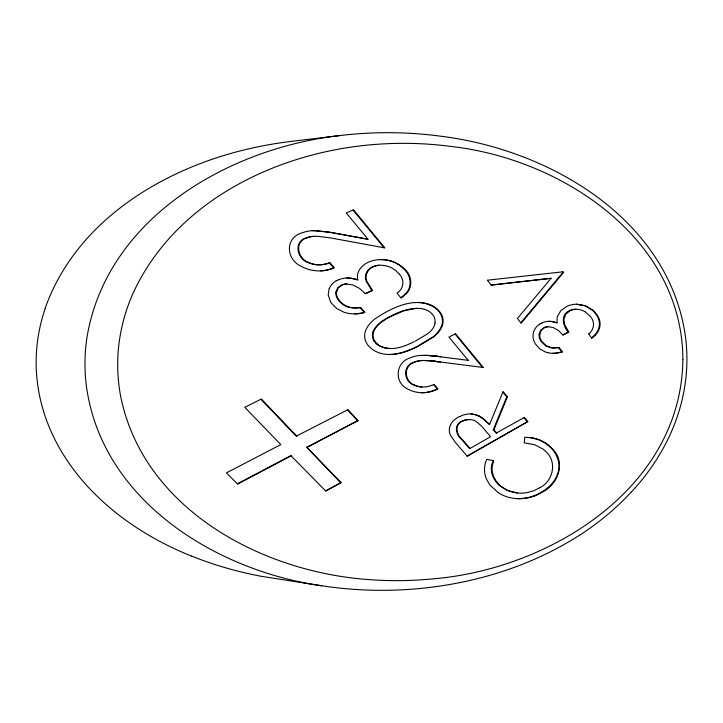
<?xml version="1.0" encoding="UTF-8"?>
<svg xmlns="http://www.w3.org/2000/svg" width="723" height="723" viewBox="0 0 723 723"><rect width="100%" height="100%" fill="white"/><g stroke="black" fill="none" stroke-linecap="round" stroke-linejoin="round"><path stroke-width="1.08" d="M539.15 334.288L540.587 330.294L544.012 327.609A7.022 4.058 0 0 1 547.564 326.706L548.151 326.742M539.828 334.288L541.265 330.294L544.69 327.609A7.022 4.058 0 0 1 548.242 326.706L552.978 327.483L558.057 330.239A24.519 14.153 0 0 1 558.59 330.637L563.018 335.129L568.829 331.993L564.699 324.654L563.832 319.421L565.856 314.08L570.293 310.556A10.149 5.865 0 0 1 572.092 309.878A9.11 5.26 0 0 1 575.987 309.263M335.915 292.11L337.704 287.718L341.816 284.898A8.793 5.079 0 0 1 346.154 284.003M336.584 292.092L338.382 287.7L342.494 284.88A8.793 5.079 0 0 1 346.823 283.976M435.056 322.937L434.975 323.497A29.751 17.18 0 0 1 434.442 325.449L434.089 326.281A31.776 18.346 0 0 1 432.752 328.622L431.215 330.538A37.867 21.862 0 0 1 427.655 333.764L415.237 341.175M557.614 473.927C561.057 465.151 557.804 455.174 551.513 448.567A46.462 26.823 0 0 0 550.51 447.501L545.287 443.172L539.213 439.991L532.2 437.939L524.762 437.225L524.247 442.847L534.631 444.708L542.919 449.028A35.174 20.307 0 0 1 545.504 451.279C557.55 461.382 553.267 481.292 539.683 487.799M45.088 308.54C75.852 220.795 164.094 167.682 251.098 148.314A249.471 144.031 0 0 1 291.08 141.419L339.873 135.562A236.593 136.593 0 0 1 367.962 133.177A233.493 134.803 0 0 1 439.864 136.096C548.64 149.254 668.043 218.21 685.314 335.526A521.129 300.867 0 0 1 681.563 402.078A509.435 294.116 0 0 1 676.132 419.927C666.47 446.687 650.799 471.062 631.513 491.893M486.823 459.349L493.628 460.732L492.218 465.901L492.11 470.718L493.231 475.617L495.607 480.325A42.558 24.573 0 0 0 496.059 480.976L498.563 484.03A35.996 20.777 0 0 0 500.18 485.603C507.329 491.902 517.451 494.243 526.751 492.688A17.659 10.194 0 0 0 527.112 492.625L533.502 490.854L539.466 487.926M557.487 474.252C554.794 481.861 548.739 487.79 541.952 491.92M450.339 425.323L450.031 426.109A33.366 19.268 0 0 0 449.489 428.161L449.444 428.477A35.174 20.307 0 0 0 449.616 432.887L449.751 433.357A31.767 18.337 0 0 0 450.293 434.93L455.119 442.151L467.302 456.294L527.79 421.572L524.383 417.424L496.141 433.131L493.267 429.733L506.76 396.8L502.883 392.101M478.888 416.15L483.154 418.897L489.552 424.573L503.1 391.568L507.429 396.828L493.936 429.769L496.809 433.167M329.155 288.45L328.197 294.812L330.447 301.708A35.174 20.307 0 0 0 331.369 303.118L336.954 308.694L344.058 312.264A20.172 11.649 0 0 0 344.952 312.544L347.573 313.204A18.31 10.574 0 0 0 350.022 313.619L351.694 313.791A18.075 10.438 0 0 0 353.186 313.872L356.828 313.791A19.774 11.414 0 0 0 358.445 313.646L361.88 313.131A21.609 12.472 0 0 0 362.946 312.905L364.482 312.535M486.859 459.259C484.039 465.061 483.714 472.002 486.046 478.03A51.857 29.941 0 0 0 486.489 479.096L489.471 484.256A52.11 30.086 0 0 0 490.23 485.26L498.319 492.734M520.804 322.829L562.856 272.454L563.533 272.435L562.386 271.821M563.533 272.435L521.129 323.244L517.424 318.518L551.116 278.292L491.152 285.052M594.433 335.228L594.089 335.589A41.536 23.986 0 0 1 592.499 337.117L591.541 337.921M595.11 335.228L594.767 335.589A42.124 24.32 0 0 1 592.86 337.388L591.803 338.265L588.694 333.999M588.82 333.872C594.08 329.833 595.228 321.934 590.682 316.882M397.343 292.978C403.705 288.793 404.844 279.629 399.34 274.216M397.108 293.186L401.012 298.03L402.051 297.27A45.856 26.48 0 0 0 404.844 294.921C413.402 288.378 412.218 275.318 404.302 268.793A38.527 22.241 0 0 0 402.304 266.941C395.689 261.365 386.76 258.951 378.21 259.711A20.136 11.622 0 0 0 369.896 261.581C364.645 263.534 359.801 267.411 358.012 272.878A30.52 17.623 0 0 0 357.614 274.351L357.37 276.954A33.475 19.331 0 0 0 357.424 277.921L357.722 279.891L355.21 279.313M400.768 297.731L401.78 296.972A44.374 25.621 0 0 0 404.166 294.93C412.734 288.405 411.532 275.346 403.624 268.82A38.509 22.232 0 0 0 401.627 266.968C395.535 261.853 387.474 259.358 379.557 259.629M543.163 491.622C558.581 483.859 566.01 461.446 552.182 448.612A46.48 26.832 0 0 0 551.179 447.537C545.015 441.147 536.204 437.749 527.419 437.307M542.801 491.857L539.638 493.664A37.361 21.573 0 0 1 538.436 494.279L534.749 495.861M580.271 534.695C535.752 563.524 484.193 580.551 431.739 587.193A234.08 135.147 0 0 1 369.724 590.14A235.671 136.06 0 0 1 321.798 585.775L261.328 576.321A264.826 152.896 0 0 1 191.595 556.041M539.738 324.13L541.97 322.946M541.554 492.146L538.969 493.61A37.352 21.563 0 0 1 537.767 494.216L534.08 495.806M467.049 456.014L527.79 421.572M462.187 421.003C453.448 424.256 455.689 434.912 461.744 439.593L469.372 448.405L470.049 448.45L490.574 436.728L481.518 426.019L475.969 421.346A10.592 6.118 0 0 0 470.772 419.629L468.423 419.575A10.086 5.82 0 0 0 462.223 421.03M325.513 490.809L341.111 482.621L306.733 447.23L340.443 482.566M341.111 482.621L325.784 491.089L290.854 455.607L237.397 483.795M562.819 334.866L568.829 331.993M336.285 280.849L338.888 279.647M306.733 447.23L357.984 420.587L347.998 409.652L296.204 436.204L260.958 399.259M291.514 455.653L237.668 484.067L226.371 472.905L280.822 444.591L244.736 407.275L261.383 399.042L296.873 436.24M307.392 447.275L357.984 420.587M417.849 346.073L432.779 337.045A49.86 28.784 0 0 0 435.4 334.803L435.951 334.27A49.281 28.45 0 0 0 437.469 332.643L439.629 329.751A45.441 26.236 0 0 0 440.28 328.676L441.256 326.715A39.702 22.919 0 0 0 442.259 323.317L442.277 323.145A40.94 23.642 0 0 0 442.431 320.84L442.268 318.924A35.653 20.587 0 0 0 441.762 316.719L441.392 315.734A36.43 21.03 0 0 0 439.322 312.056L438.183 310.682A30.728 17.741 0 0 0 436.466 308.956C417.487 294.514 392.237 307.383 375.246 318.68A53.068 30.637 0 0 0 372.896 320.623L371.857 321.599A48.36 27.926 0 0 0 370.185 323.344L368.757 325.088A47.239 27.275 0 0 0 367.537 326.823L366.85 327.98A44.654 25.784 0 0 0 365.748 330.284L365.54 330.854A42.567 24.573 0 0 0 364.699 334.677L364.663 335.436A41.627 24.031 0 0 0 364.826 338.039L364.853 338.219A39.901 23.037 0 0 0 365.504 340.714L365.639 341.057A36.828 21.265 0 0 0 368.143 345.422C381.003 360.081 403.027 354.369 417.93 346.371M418.527 346.073L433.457 337.045A49.878 28.803 0 0 0 436.077 334.803L436.629 334.27A49.309 28.468 0 0 0 438.147 332.643L440.307 329.751A45.468 26.254 0 0 0 440.958 328.676L441.934 326.706A39.729 22.937 0 0 0 442.937 323.317L442.955 323.136A40.976 23.651 0 0 0 443.109 320.831L442.946 318.915A35.68 20.606 0 0 0 442.44 316.719L442.069 315.725A36.457 21.048 0 0 0 440 312.047L438.861 310.673A30.746 17.75 0 0 0 437.144 308.947C431.712 304.166 424.265 302.295 417.153 302.476M414.234 341.681L410.284 343.533M417.451 346.272C408.775 350.664 398.409 354.586 389.101 354.487M459.846 416.394L457.641 417.569A28.504 16.457 0 0 0 450.375 425.323M462.865 421.039C454.116 424.293 456.358 434.948 462.413 439.638L470.049 448.45M436.999 389.037L435.201 389.878A25.974 14.993 0 0 1 434.297 390.257L431.107 391.36A20.479 11.821 0 0 1 422.594 392.706L421.491 392.697L423.154 392.716A20.425 11.794 0 0 0 431.767 391.36L434.975 390.275A25.983 15.002 0 0 0 435.87 389.896L437.677 389.064M346.913 284.022L352.788 284.961L359.268 288.269A29.824 17.216 0 0 1 359.801 288.649L365.251 293.655L372.508 290.42L366.95 281.383A33.963 19.611 0 0 1 366.651 280.542C364.528 274.812 368.341 268.35 373.954 266.507A11.857 6.85 0 0 1 376.077 265.811L376.276 265.766A11.74 6.778 0 0 1 379.43 265.269L381.066 265.242A13.864 8.007 0 0 1 384.238 265.522L385.034 265.648M372.508 290.42L365.251 293.655M414.306 362.35C403.045 365.639 404.238 381.419 414.469 385.061M409.968 343.669C402.702 347.004 394.406 349.507 386.85 348.188A12.906 7.456 0 0 1 385.395 347.89L384.591 347.682A18.789 10.845 0 0 1 376.773 343.588M433.945 384.582L429.128 386.254A14.749 8.513 0 0 1 423.371 387.022L421.717 386.959A13.909 8.025 0 0 1 414.505 385.043M333.303 267.971L334.315 267.808L330.013 262.783L329.336 262.82M332.969 268.106L331.459 268.685A26.028 15.029 0 0 1 329.435 269.345L327.221 269.941A22.774 13.15 0 0 1 322.738 270.709L320.741 270.872A22.865 13.195 0 0 0 327.89 269.914L330.104 269.317A26.028 15.029 0 0 0 332.137 268.658L333.646 268.079M306.688 237.759C293.014 241.148 296.936 259.186 308.314 262.639A18.156 10.484 0 0 0 310.447 263.479L313.294 264.266A15.436 8.911 0 0 0 319.186 264.835L321.843 264.699A16.548 9.553 0 0 0 324.491 264.32L327.429 263.633A19.747 11.396 0 0 0 328.197 263.407L329.625 262.919M328.956 262.955L327.528 263.434A19.747 11.396 0 0 1 326.751 263.66L323.814 264.356A16.557 9.562 0 0 1 321.166 264.726L320.641 264.763M558.391 347.582L559.159 347.573L562.449 351.812L560.153 352.273A17.316 9.995 0 0 1 559.168 352.517L556.629 353.005A15.391 8.884 0 0 1 554.731 353.222L552.987 353.303M562.196 351.884L560.831 352.282A17.316 9.995 0 0 1 559.846 352.526L557.306 353.005A15.382 8.884 0 0 1 555.409 353.231L553.954 353.303A13.773 7.953 0 0 1 552.987 353.321M363.805 312.544L362.268 312.914A21.609 12.481 0 0 1 361.211 313.14L357.768 313.655M424.284 309.263L422.648 308.829A12.544 7.239 0 0 0 420.949 308.54C409.534 307.347 398.445 312.02 388.549 317.198A51.586 29.779 0 0 0 387.718 317.668L384.41 319.656A49.354 28.495 0 0 0 383.696 320.117L381.292 321.807A39.928 23.055 0 0 0 379.729 323.036L378.002 324.582A42.928 24.781 0 0 0 376.638 325.974L375.029 327.944A34.279 19.792 0 0 0 372.824 332.128M416.412 308.341L403.443 310.935L389.227 317.198A51.595 29.788 0 0 0 388.396 317.659L385.079 319.647A49.372 28.504 0 0 0 384.365 320.117L381.961 321.798A39.946 23.064 0 0 0 380.406 323.027L378.671 324.582A42.946 24.799 0 0 0 377.316 325.965L375.707 327.944A34.297 19.801 0 0 0 373.493 332.128M339.873 135.562C228.875 148.107 107.673 217.75 87.194 336.032A526.073 303.723 0 0 0 86.01 383.036C99.801 499.015 214.632 570.574 321.798 585.784M558.201 347.609L552.996 347.89A8.803 5.079 0 0 1 551.595 347.736L546.254 345.775L541.979 341.627A31.324 18.084 0 0 1 541.093 340.19A28.269 16.322 0 0 1 539.783 334.288M558.689 347.636L555.409 347.935A11.035 6.371 0 0 1 554.903 347.944L554.613 347.944M551.116 278.292L491.188 285.106L487.338 280.199L563.063 271.803M360.108 307.673L356.52 307.89M359.412 307.736L355.571 307.908M314.378 236.304A17.768 10.258 0 0 1 317.198 236.258L330.628 237.93L384.907 247.917L353.565 209.833L346.236 212.96L367.998 239.25L329.236 232.246L314.821 230.682A22.07 12.743 0 0 0 312.101 230.7L311.261 230.764A22.314 12.887 0 0 0 302.675 232.652C284.51 237.298 285.883 259.557 301.41 266.444A27.411 15.825 0 0 0 302.413 266.986L306.697 268.802A25.35 14.641 0 0 0 311.098 270.022L313.393 270.438A22.386 12.924 0 0 0 320.641 270.899M378.753 265.314L379.268 265.278M421.021 355.373L427.889 355.445M312.11 230.709L314.821 230.682M548.63 321.364L550.004 321.401A13.556 7.826 0 0 1 554.993 322.404L557.017 322.856L557.135 317.298A29.101 16.801 0 0 1 557.306 316.701L560.831 310.601L567.085 306.245A16.06 9.272 0 0 1 576.493 304.175L585.115 305.82L592.553 310.393A33.014 19.06 0 0 1 594.152 312.011L596.403 314.939A42.196 24.365 0 0 1 594.613 335.282M338.906 279.656A15.59 9.001 0 0 1 346.769 277.957L347.284 277.994M354.695 313.872L356.15 313.8A19.783 11.423 0 0 0 357.768 313.655M319.909 264.799L319.864 264.799A15.436 8.911 0 0 1 313.954 264.247L311.116 263.452A18.156 10.484 0 0 1 308.992 262.612C297.56 259.177 293.71 241.093 307.356 237.713A16.249 9.381 0 0 1 314.107 236.294M411.297 308.829L411.974 308.82M576.647 304.22L585.621 305.739L593.231 310.384A33.032 19.069 0 0 1 594.83 312.002L597.081 314.93A42.223 24.383 0 0 1 595.291 335.282M431.821 360.949L422.937 360.497A15.626 9.019 0 0 0 414.297 362.35M553.872 347.944L552.318 347.89A8.803 5.079 0 0 1 550.917 347.736L545.576 345.775L541.301 341.627A31.306 18.075 0 0 1 540.415 340.181A28.251 16.313 0 0 1 539.105 334.288M390.257 348.522L386.181 348.179A12.906 7.456 0 0 1 384.717 347.89L383.922 347.673A18.789 10.845 0 0 1 376.105 343.588M314.876 230.628L329.905 232.2L367.998 239.25M467.546 360.343L468.224 360.361L448.983 337.099L455.535 333.755L483.28 367.483L482.612 367.465M424.265 360.479L422.259 360.488A15.626 9.019 0 0 0 413.619 362.34C402.368 365.639 403.57 381.401 413.8 385.043A13.909 8.025 0 0 0 421.039 386.95L421.88 386.986M518.12 498.554L515.571 498.436M424.32 355.318L429.39 355.544M424.934 360.488L428.251 360.65M506.76 396.8L507.429 396.828M421.437 392.697L420.75 392.67A20.714 11.966 0 0 1 411.414 390.745L411.007 390.583A22.169 12.797 0 0 1 407.926 389.091C393.872 383 395.327 362.051 410.212 357.894A20.931 12.083 0 0 1 421.012 355.327M471.134 414.008L471.785 414.044A15.174 8.757 0 0 1 479.494 416.213M469.245 419.593L469.064 419.593A10.086 5.82 0 0 0 462.901 421.057M493.267 429.733L493.936 429.769M427.519 355.454L430.7 355.653M493.628 460.732C489.67 465.603 491.197 474.948 494.939 480.271A42.54 24.555 0 0 0 495.391 480.922L497.885 483.976A35.978 20.777 0 0 0 499.512 485.549L507.691 490.592L517.605 492.978M428.802 360.687L432.128 360.976M428.721 355.544L430.375 355.626M430.022 355.644L432.191 355.779M430.357 355.671L432.716 355.824M431.866 355.797L435.391 356.096M432.39 355.852L434.64 356.014M431.45 360.967L435.4 361.337M432.743 361.039L431.748 360.994M433.077 361.075L432.065 361.03M434.333 356.05L435.951 356.168M433.899 361.166L432.896 361.12M434.234 361.202L433.222 361.157M435.083 356.132L436.321 356.204M434.894 361.274L433.89 361.229M435.219 361.319L434.216 361.265M435.653 356.195L437.632 356.367M434.912 361.346L437.56 361.608M437.072 356.294L436.023 356.24M435.092 361.373L435.626 361.437M437.451 356.34L436.394 356.285M437.162 356.385L438.039 356.412M436.846 361.509L435.806 361.455M437.361 356.403L439.439 356.593M437.207 361.554L436.168 361.5M440.84 356.773L438.762 356.584M437.921 361.654L436.891 361.59M483.28 367.483L438.201 361.762M440.162 356.764L468.224 360.361M438.292 361.699L437.243 361.645M438.879 361.78L437.623 361.69M439.756 361.979L440.533 362.078M547.998 352.725L546.832 352.426A15.554 8.983 0 0 1 545.106 351.866L539.692 348.793L535.427 343.985A31.116 17.967 0 0 1 534.984 343.235C532.047 338.174 532.363 331.279 536.448 326.913A20.705 11.957 0 0 1 539.701 324.112M355.888 279.286L357.722 279.891M557.017 322.856L555.68 322.395A12.779 7.375 0 0 0 549.191 321.31M191.514 556.104C126.209 530.076 65.178 480.732 43.624 411.658M479.557 416.177L484.527 419.503L489.552 424.573M585.061 311.676L590.384 316.493M376.819 343.579L374.641 340.967A29.968 17.298 0 0 1 373.664 332.146M376.141 343.57L374.116 341.193M340.614 302.657L338.698 300.524M341.283 302.639L339.376 300.515M431.712 313.493L433.664 315.987A30.483 17.605 0 0 1 434.948 322.928M347.564 409.878L357.316 420.551M434.18 384.482L437.975 388.92L437.298 388.902L433.701 384.69M329.48 262.982L333.637 267.835M353.032 210.059L384.076 247.772M455.056 333.999L482.539 367.383M523.94 417.677L527.121 421.536M399.268 274.134L395.806 270.601L392.038 268.043A19.521 11.27 0 0 0 391.098 267.573L388.938 266.679A17.551 10.131 0 0 0 385.043 265.648M558.554 347.655L561.771 351.803M371.839 290.438L366.281 281.401A33.945 19.593 0 0 1 365.974 280.56C364.184 275.653 366.697 269.869 371.279 267.501A27.402 15.825 0 0 1 371.974 267.13L373.276 266.534A11.857 6.85 0 0 1 375.4 265.838L375.599 265.793A11.749 6.778 0 0 1 378.753 265.296M562.422 271.875L562.856 272.454M568.151 331.993C562.602 326.01 560.406 314.351 569.616 310.565A10.149 5.865 0 0 1 571.414 309.887A9.11 5.26 0 0 1 575.309 309.272M471.143 413.963A15.174 8.757 0 0 1 478.816 416.186M341.419 302.603A19.792 11.423 0 0 0 348.369 306.959L349.146 307.112A12.363 7.14 0 0 0 349.878 307.293L351.685 307.637A11.55 6.67 0 0 0 352.969 307.781L355.526 307.908L352.291 307.799A11.55 6.67 0 0 1 351.007 307.646L349.209 307.302A12.372 7.14 0 0 1 348.477 307.121L347.763 306.914A19.783 11.423 0 0 1 340.75 302.612M339.439 300.497A30.483 17.605 0 0 1 336.475 292.092M346.778 277.975A17.451 10.077 0 0 1 355.174 279.349M542.006 322.964A12.228 7.058 0 0 1 548.621 321.31M552.869 353.321A13.954 8.052 0 0 1 548.124 352.743M347.293 277.948A17.433 10.068 0 0 1 355.843 279.322M329.408 288.477A26.896 15.526 0 0 1 336.132 280.768M338.771 300.506A30.465 17.587 0 0 1 335.797 292.11M306.669 237.74A16.249 9.381 0 0 1 313.43 236.34M374.08 341.202A29.806 17.207 0 0 1 373.005 332.155M534.026 495.761A27.817 16.06 0 0 1 518.12 498.653M576.123 309.2A12.734 7.347 0 0 1 584.907 311.749M424.302 309.236A18.464 10.664 0 0 1 431.676 313.502M515.255 498.554A29.182 16.855 0 0 1 498.391 492.706M534.713 495.833A27.628 15.951 0 0 1 515.535 498.581M460 416.484A15.969 9.218 0 0 1 471.134 413.863M43.66 411.649A488.052 281.78 0 0 1 45.151 308.549M631.378 491.848A383.922 221.654 0 0 1 580.388 534.758M682.874 359.665C681.31 488.585 548.522 569.769 432.047 578.933A211.27 121.979 0 0 1 370.077 579.665C263.036 572.67 143.904 509.887 120.777 396.9A507.23 292.851 0 0 1 121.491 328.802L122.901 322.666A485.784 280.461 0 0 1 133.357 292.616C176.764 198.952 281.925 149.914 380.958 144.031A212.083 122.449 0 0 1 451.288 146.489C561.102 158.798 682.602 238.373 682.874 359.665M360.795 307.6L360.126 307.609L364.265 312.435L364.943 312.426L360.795 307.6"/></g></svg>
